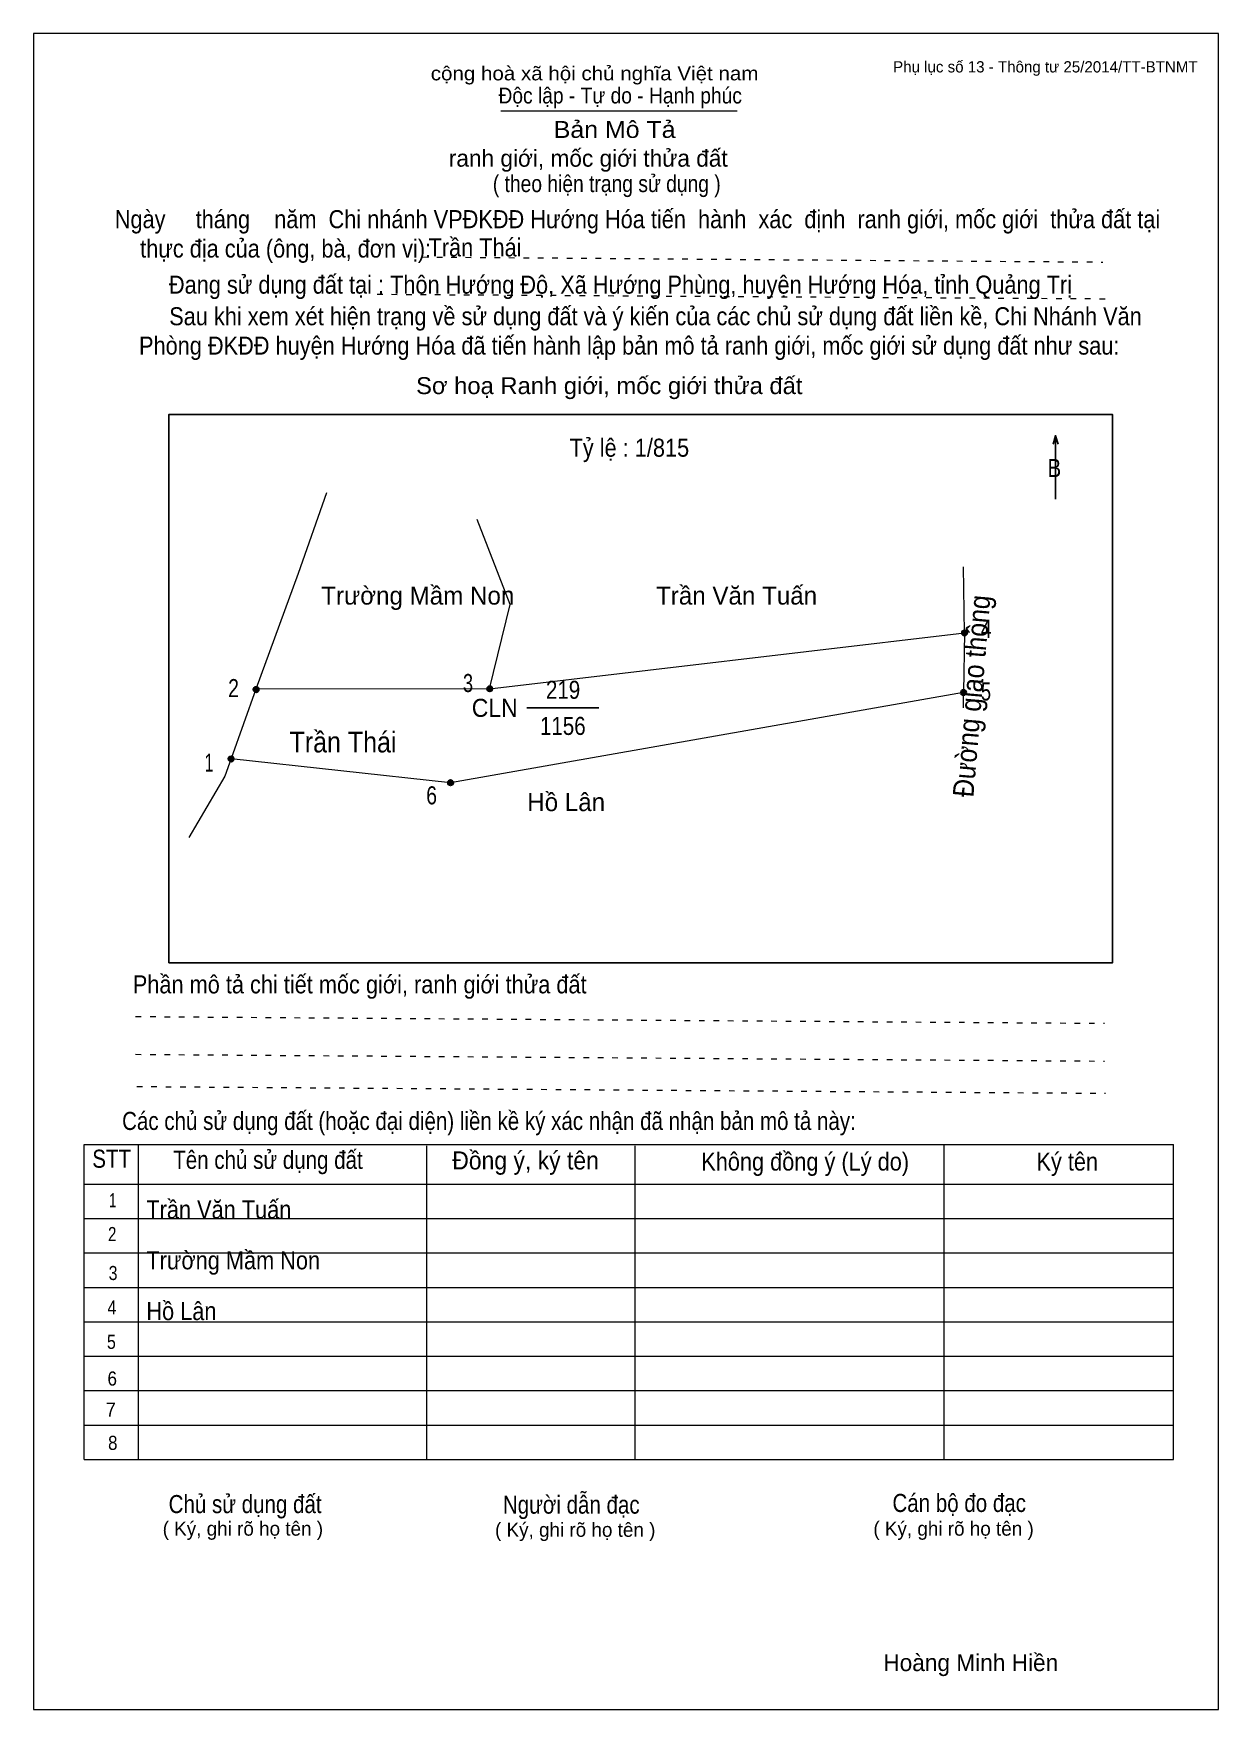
# Model space of a CAD drawing. Header units: centimetres. Extents: x 0 to 21, y 0 to 29.7.
import ezdxf
from ezdxf.enums import TextEntityAlignment as Align

# ---------------------------------------------------------------- set-up
doc = ezdxf.new("R2010")
doc.units = ezdxf.units.CM
doc.header["$LTSCALE"] = 0.13
doc.linetypes.add('DOTTED', pattern=[1.5, 0.3, -1.2])
doc.linetypes.add('MEDIUM_DASHED', pattern=[4.5, 3, -1.5])
for name, color, linetype, lineweight in [('1', 7, 'Continuous', 13), ('32', 7, 'Continuous', 25), ('33', 7, 'Continuous', 25), ('6', 7, 'Continuous', 13), ('62', 7, 'Continuous', 13)]:
    doc.layers.add(name, color=color, linetype=linetype, lineweight=lineweight)
for name, color, linetype in [('2', 7, 'Continuous'), ('34', 7, 'Continuous'), ('51', 7, 'Continuous'), ('63', 7, 'Continuous')]:
    doc.layers.add(name, color=color, linetype=linetype)

msp = doc.modelspace()

# ---------------------------------------------------------------- hatches: boundary and pattern name
at = {"layer": '32'}
for points in [[(16.5506, 19.0769, 1), (16.4506, 19.0769, 1)], [(3.9945, 18.0737, 1), (3.8945, 18.0737, 1)], [(8.1345, 18.0897, 1), (8.0345, 18.0897, 1)], [(16.5334, 18.021, 1), (16.4334, 18.021, 1)], [(3.5506, 16.8438, 1), (3.4506, 16.8438, 1)], [(7.4404, 16.4231, 1), (7.3404, 16.4231, 1)]]:
    msp.add_hatch(color=256, dxfattribs=at).paths.add_polyline_path(points)

# ---------------------------------------------------------------- linework, layer by layer
at = {"layer": '1'}
msp.add_lwpolyline([(21, 0), (21, 29.7), (0, 29.7), (0, 0)], close=True, dxfattribs=at)
at = {"layer": '32'}
for centre in [(16.5006, 19.0769), (3.9445, 18.0737), (8.0845, 18.0897), (16.4834, 18.021), (3.5006, 16.8438), (7.3904, 16.4231)]:
    msp.add_circle(centre, 0.05, dxfattribs=at)
at = {"layer": '33'}
msp.add_line((8.74, 17.75), (10.02, 17.75), dxfattribs=at)
at = {"layer": '6'}
for p, q in [((16.5, 19.08), (16.48, 20.25)), ((3.94, 18.08), (3.5, 16.85)), ((8.08, 18.09), (3.94, 18.08))]:
    msp.add_line(p, q, dxfattribs=at)
at = {"layer": '6', "linetype": 'MEDIUM_DASHED'}
msp.add_line((16.48, 17.75), (16.48, 18.03), dxfattribs=at)
at = {"layer": '6'}
for points in [[(5.19, 21.56), (4.69, 20.13), (3.94, 18.08)], [(8.08, 18.09), (8.45, 19.58), (7.86, 21.09)], [(8.08, 18.09), (16.5, 19.08), (16.48, 18.03)], [(3.5, 16.85), (7.39, 16.43), (16.48, 18.03)], [(3.5, 16.85), (3.39, 16.54), (2.75, 15.45)]]:
    msp.add_lwpolyline(points, dxfattribs=at)
at = {"layer": '62'}
for p, q in [((8.28, 28.33), (12.47, 28.33)), ((0.9, 10.01), (20.2, 10.01)), ((0.9, 4.43), (0.9, 10.01)), ((1.86, 4.43), (1.86, 10.01)), ((6.97, 4.43), (6.97, 9.99)), ((10.66, 4.43), (10.66, 9.99)), ((16.14, 4.43), (16.14, 10.01)), ((20.2, 4.43), (20.2, 10.01)), ((0.9, 9.31), (20.2, 9.31)), ((0.9, 8.7), (20.2, 8.7)), ((0.9, 8.09), (20.2, 8.09)), ((0.9, 7.48), (20.2, 7.48)), ((0.9, 6.87), (20.2, 6.87)), ((0.9, 6.26), (20.2, 6.26)), ((0.9, 5.65), (20.2, 5.65)), ((0.9, 5.04), (20.2, 5.04)), ((0.9, 4.43), (20.2, 4.43))]:
    msp.add_line(p, q, dxfattribs=at)
at = {"layer": '62', "linetype": 'DOTTED'}
for p, q in [((6.89, 25.74), (18.95, 25.65)), ((6.09, 25.08), (19.04, 25)), ((1.81, 12.28), (18.98, 12.16)), ((1.81, 11.61), (18.98, 11.49)), ((1.83, 11.04), (19, 10.92))]:
    msp.add_line(p, q, dxfattribs=at)
at = {"layer": '62', "lineweight": 25}
for p, q in [((18.11, 22.58), (18.11, 21.45)), ((18.11, 22.57), (18.07, 22.42)), ((18.11, 22.57), (18.16, 22.42))]:
    msp.add_line(p, q, dxfattribs=at)
msp.add_lwpolyline([(2.4, 13.23), (19.12, 13.23), (19.12, 22.95), (2.4, 22.95)], close=True, dxfattribs=at)

# ---------------------------------------------------------------- texts
at = {"layer": '2', "width": 0.9}
msp.add_text('Đường giao thông', height=0.3679, rotation=85.113, dxfattribs=at).set_placement((16.8083, 17.9443), align=Align.CENTER)
msp.add_text('Trần Thái', height=0.3679, dxfattribs=at).set_placement((5.485, 16.96), align=Align.CENTER)
at = {"layer": '32'}
for s, width, p in [('4', 0.8, (16.885, 18.99)), ('2', 0.8, (3.545, 17.94)), ('3', 0.75, (7.7, 18.03)), ('5', 0.75, (16.88, 17.88)), ('1', 0.65, (3.11, 16.62)), ('6', 0.8, (7.055, 16.04))]:
    msp.add_text(s, height=0.32, dxfattribs=dict(at, width=width)).set_placement(p, align=Align.CENTER)
at = {"layer": '33'}
for s, p in [('Trường Mầm Non', (6.81, 19.58)), ('Trần Văn Tuấn', (12.46, 19.58)), ('Hồ Lân', (9.44, 15.92))]:
    msp.add_text(s, height=0.32, dxfattribs=at).set_placement(p, align=Align.CENTER)
at = {"layer": '33', "width": 0.85}
for s, p in [('219', (9.385, 17.91)), ('1156', (9.38, 17.27))]:
    msp.add_text(s, height=0.32, dxfattribs=at).set_placement(p, align=Align.CENTER)
at = {"layer": '33', "width": 0.95}
msp.add_text('CLN', height=0.32, dxfattribs=at).set_placement((8.58, 17.59), align=Align.RIGHT)
at = {"layer": '34', "width": 0.9}
for s, p in [('Trần Thái', (7, 25.75)), ('Trần Văn Tuấn', (2, 8.7)), ('Trường Mầm Non', (2, 7.8)), ('Hồ Lân', (2, 6.9))]:
    msp.add_text(s, height=0.32, dxfattribs=at).set_placement(p)
at = {"layer": '51', "width": 0.9}
msp.add_text('Tỷ lệ : 1/815', height=0.32, dxfattribs=at).set_placement((9.5, 22.2))
at = {"layer": '62'}
for s, height, width, p in [('cộng hoà xã hội chủ nghĩa Việt nam', 0.2474, 1.1, (7.04, 28.87)), ('Độc lập - Tự do - Hạnh phúc', 0.2828, 0.9, (8.24, 28.46)), ('Bản Mô Tả', 0.3, 1.1, (9.22, 27.85)), ('( theo hiện trạng sử dụng )', 0.3, 0.85, (8.14, 26.89)), ('Ngày     tháng    năm  Chi nhánh VPĐKĐĐ Hướng Hóa tiến  hành  xác  định  ranh giới, mốc giới  thửa đất tại ', 0.32, 0.9, (1.44, 26.25)), ('thực địa của (ông, bà, đơn vị): ', 0.32, 0.9, (1.89, 25.73)), ('Đang sử dụng đất tại : Thôn Hướng Độ, Xã Hướng Phùng, huyện Hướng Hóa, tỉnh Quảng Trị', 0.32, 0.9, (2.4, 25.09)), ('     Sau khi xem xét hiện trạng về sử dụng đất và ý kiến của các chủ sử dụng đất liền kề, Chi Nhánh Văn ', 0.32, 0.9, (1.87, 24.53)), ('Phòng ĐKĐĐ huyện Hướng Hóa đã tiến hành lập bản mô tả ranh giới, mốc giới sử dụng đất như sau:', 0.32, 0.9, (1.87, 24.01)), ('Sơ hoạ Ranh giới, mốc giới thửa đất', 0.3, 1.05, (6.78, 23.31)), ('B', 0.32, 0.85, (17.97, 21.84)), ('Phần mô tả chi tiết mốc giới, ranh giới thửa đất ', 0.32, 0.9, (1.76, 12.69)), ('Các chủ sử dụng đất (hoặc đại diện) liền kề ký xác nhận đã nhận bản mô tả này:', 0.32, 0.85, (1.57, 10.27))]:
    msp.add_text(s, height=height, dxfattribs=dict(at, width=width)).set_placement(p)
msp.add_text('ranh giới, mốc giới thửa đất', height=0.3, dxfattribs=at).set_placement((7.36, 27.34))
for s, height, width, p in [('STT', 0.32, 0.85, (1.385, 9.6)), ('Tên chủ sử dụng đất', 0.32, 0.85, (4.155, 9.58)), ('Đồng ý, ký tên', 0.32, 0.95, (8.72, 9.57)), ('Không đồng ý (Lý do)', 0.32, 0.9, (13.675, 9.55)), ('Ký tên', 0.32, 0.9, (18.32, 9.55)), ('1', 0.25, 0.7, (1.405, 8.9)), ('2', 0.25, 0.8, (1.395, 8.3)), ('3', 0.25, 0.85, (1.41, 7.61)), ('4', 0.25, 0.85, (1.39, 7)), ('5', 0.25, 0.85, (1.38, 6.39)), ('6', 0.25, 0.9, (1.395, 5.74)), ('7', 0.25, 0.95, (1.37, 5.19)), ('8', 0.25, 0.9, (1.405, 4.6)), ('Người dẫn đạc', 0.32, 0.85, (9.53, 3.47)), ('Chủ sử dụng đất', 0.32, 0.85, (3.75, 3.48)), ('Cán bộ đo đạc', 0.32, 0.85, (16.405, 3.5))]:
    msp.add_text(s, height=height, dxfattribs=dict(at, width=width)).set_placement(p, align=Align.CENTER)
for p in [(3.71, 3.08), (9.6, 3.06), (16.305, 3.08)]:
    msp.add_text('( Ký, ghi rõ họ tên )', height=0.25, dxfattribs=at).set_placement(p, align=Align.CENTER)
at = {"layer": '63'}
msp.add_text('Phụ lục số 13 - Thông tư 25/2014/TT-BTNMT', height=0.2, dxfattribs=at).set_placement((20.63, 29.01), align=Align.RIGHT)
msp.add_text('Hoàng Minh Hiền', height=0.3, dxfattribs=at).set_placement((16.61, 0.68), align=Align.CENTER)

doc.saveas('drawing.dxf')
